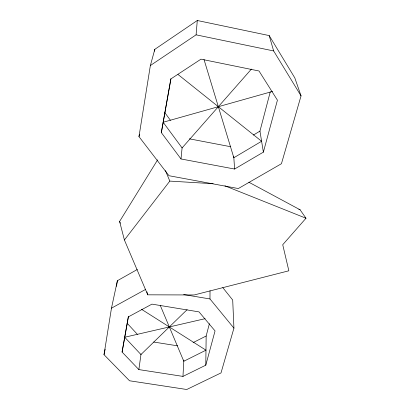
<?xml version="1.0" encoding="UTF-8"?>
<svg xmlns="http://www.w3.org/2000/svg" width="410" height="410" viewBox="0 0 410 410"><rect width="100%" height="100%" fill="white"/><g stroke="black" fill="none" stroke-linecap="round" stroke-linejoin="round"><path stroke-width="0.61" d="M137.329 269.478L117.388 280.707L111.469 308.171L104.012 354.681L129.524 380.772L186.74 389.5L221.005 372.926L233.936 328.154L209.981 298.957L210.028 290.736M128.386 316.433L122.088 352.057L138.862 369.589L182.962 376.401L205.789 365.177L206.158 336.005L209.392 323.674M182.962 376.401L183.854 360.108M150.362 65.533L196.088 34.84L197.292 20.5L269.196 35.588L294.805 77.874L301.042 95.879L281.444 163.718L238.323 188.549L168.982 175.721L138.97 136.627L150.362 65.533L154.826 49.313L197.292 20.5M181.005 158.962L161.335 132.599L170.939 78.879L200.977 59.163L259.017 70.997L277.426 100.173L263.379 152.136L234.602 169.038L181.005 158.962L182.117 147.667M138.862 369.589L141.019 354.025M116.476 286.349L117.388 280.707M154.519 51.194L154.826 49.313M161.335 132.599L170.867 78.781M122.088 352.057L128.381 316.858L151.956 304.133L199.024 311.892L215.05 330.926L205.789 365.177M104.012 354.681L105.175 349.156M138.97 136.627L139.574 134.178M263.379 152.136L259.95 131.128L270.287 91.768M248.839 182.199L300.089 209.782L305.988 218.233L282.731 244.729L288.855 270.795L194.186 294.964L147.738 294.826L124.404 239.978L119.597 221.451L157.614 159.854M124.404 239.978L169.812 181.097L213.138 183.716M251.422 69.08L182.091 147.928L163.139 122.257L272.599 91.415M187.119 309.647L140.948 354.542L124.701 337.245L205.102 318.683M253.385 135.064L259.95 131.128M111.469 308.171L145.606 289.404M193.095 342.627L206.158 336.005M153.653 342.032L177.638 345.845M183.649 294.554L209.981 298.957M189.358 138.826L230.63 146.718M196.088 34.84L273.649 50.942L301.042 95.879M298.854 209.484L300.089 209.782M224.926 185.838L305.988 218.233M141.578 309.34L205.979 350.176L183.793 361.261L160.208 305.276M177.955 74.441L261.606 141.265L233.843 157.742L204.011 59.522M127.167 323.264L137.386 334.329M222.799 287.635L232.701 300.028L233.936 328.154M164.82 112.617L170.416 120.273M119.597 221.451L120.386 223.194M165.45 170.591L169.812 181.097M269.196 35.588L273.649 50.942M146.893 291.782L147.738 294.826M233.761 156.559L234.602 169.038"/></g></svg>
